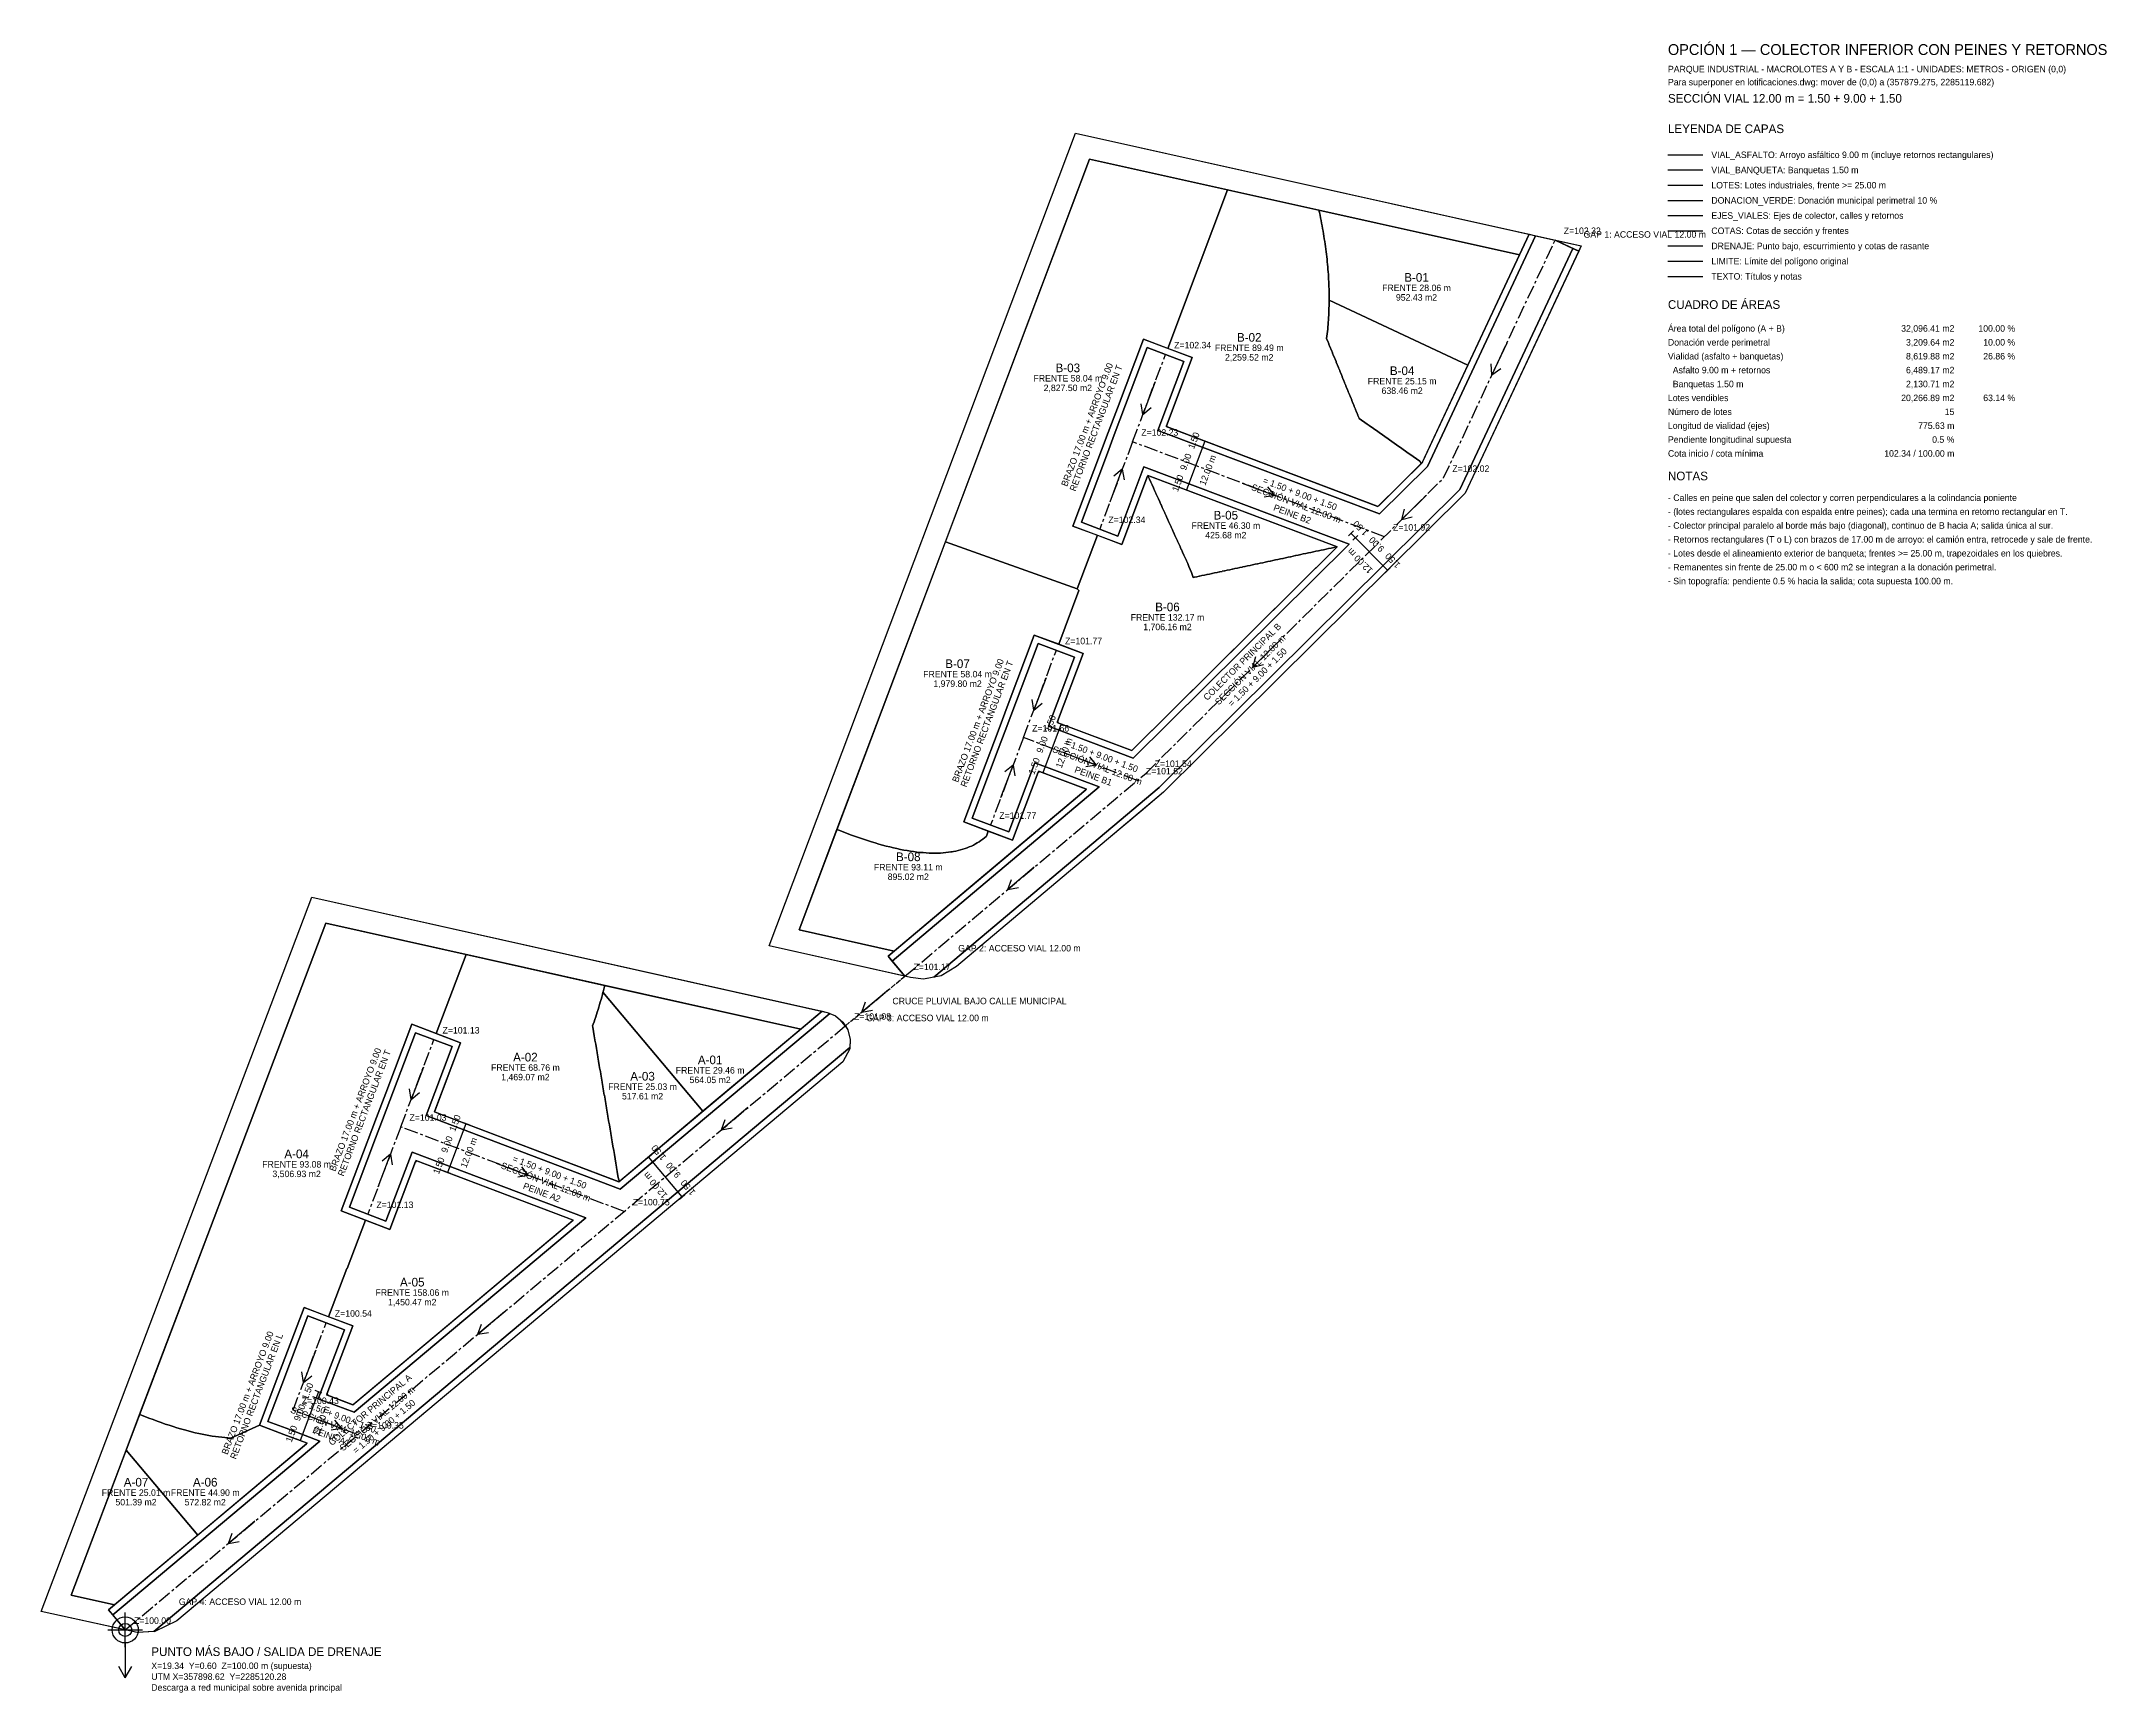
# Model space of a CAD drawing. Header units: metres. Extents: x 0 to 476, y -14 to 367.
import ezdxf
from ezdxf.enums import TextEntityAlignment as Align

# ---------------------------------------------------------------- set-up
doc = ezdxf.new("R2010")
doc.units = ezdxf.units.M
doc.linetypes.add('CENTER', pattern=[5.08, 3.175, -0.635, 0.635, -0.635])
doc.linetypes.add('DASHED', pattern=[1.524, 1.27, -0.254])
for name, color, linetype in [('COTAS', 6, 'Continuous'), ('DONACION_VERDE', 4, 'Continuous'), ('DRENAJE', 5, 'Continuous'), ('EJES_VIALES', 2, 'Continuous'), ('LIMITE', 8, 'Continuous'), ('LOTES', 7, 'Continuous'), ('TEXTO', 7, 'Continuous'), ('VIAL_ASFALTO', 1, 'Continuous'), ('VIAL_BANQUETA', 3, 'Continuous')]:
    doc.layers.add(name, color=color, linetype=linetype)

msp = doc.modelspace()

# ---------------------------------------------------------------- linework, layer by layer
at = {"layer": 'COTAS'}
for p, q in [((374.76, 322.96), (382.76, 322.96)), ((268.04, 274.49), (263.81, 263.26)), ((268.26, 272.8), (266.76, 273.37)), ((268.79, 274.21), (267.29, 274.77)), ((264.56, 262.98), (263.06, 263.54)), ((265.09, 264.38), (263.59, 264.95)), ((301.14, 252.7), (302.28, 253.83)), ((310.16, 244.75), (301.71, 253.27)), ((302.2, 251.64), (303.34, 252.77)), ((308.54, 245.25), (309.67, 246.37)), ((309.59, 244.18), (310.73, 245.31)), ((235.69, 209.05), (234.2, 209.61)), ((234.94, 209.33), (230.71, 198.1)), ((235.16, 207.65), (233.67, 208.21)), ((231.46, 197.82), (229.96, 198.38)), ((231.99, 199.22), (230.49, 199.79)), ((97.81, 117.24), (93.56, 106.02)), ((98.02, 115.56), (96.53, 116.12)), ((98.56, 116.96), (97.06, 117.53)), ((139.29, 109.07), (140.52, 110.1)), ((147.62, 100.4), (139.91, 109.59)), ((94.3, 105.74), (92.81, 106.31)), ((94.84, 107.14), (93.34, 107.71)), ((140.26, 107.92), (141.48, 108.95)), ((146.04, 101.03), (147.27, 102.06)), ((147.01, 99.88), (148.23, 100.91)), ((63.87, 55.46), (59.62, 44.24)), ((64.09, 53.77), (62.59, 54.34)), ((64.62, 55.17), (63.13, 55.74)), ((60.37, 43.95), (58.87, 44.52)), ((60.9, 45.35), (59.41, 45.92))]:
    msp.add_line(p, q, dxfattribs=at)
at = {"layer": 'DONACION_VERDE'}
msp.add_line((374.76, 329.96), (382.76, 329.96), dxfattribs=at)
for points in [[(196.51, 157), (195.08, 155.8), (198.95, 151.21), (167.72, 158.19), (238.3, 345.46), (342.76, 322.15), (340.54, 317.4), (241.52, 339.49), (174.59, 161.9)], [(348.77, 320.81), (348.77, 320.81), (354.76, 319.47), (354.2, 318.26)], [(174.96, 139), (65.56, 163.43), (6.88, 8.6), (16.9, 6.38), (15.49, 5.2), (19.34, 0.6), (0, 4.89), (62.35, 169.39), (179.89, 143.14)], [(184.12, 141.12), (184.12, 141.12), (184.65, 140.66), (185.23, 139.8), (185.23, 139.8)]]:
    msp.add_lwpolyline(points, close=True, dxfattribs=at)
at = {"layer": 'DRENAJE'}
for p, q in [((374.76, 319.46), (382.76, 319.46)), ((337.62, 297.03), (334.22, 289.78)), ((334.22, 289.78), (334.01, 292.27)), ((334.22, 289.78), (336.27, 291.21)), ((256.62, 288.14), (253.8, 280.66)), ((253.8, 280.66), (253.39, 283.12)), ((253.8, 280.66), (255.73, 282.24)), ((246.22, 260.54), (249.04, 268.02)), ((249.04, 268.02), (247.11, 266.44)), ((249.04, 268.02), (249.45, 265.56)), ((276.68, 264.82), (284.17, 262)), ((284.17, 262), (281.7, 261.59)), ((284.17, 262), (282.59, 263.93)), ((319.1, 262.06), (313.42, 256.42)), ((313.42, 256.42), (314.07, 258.83)), ((313.42, 256.42), (315.83, 257.06)), ((284.81, 228.07), (279.13, 222.43)), ((279.13, 222.43), (279.79, 224.85)), ((231.48, 219.99), (228.66, 212.5)), ((279.13, 222.43), (281.55, 223.07)), ((228.66, 212.5), (228.25, 214.97)), ((228.66, 212.5), (230.59, 214.09)), ((221.08, 192.38), (223.9, 199.87)), ((223.9, 199.87), (221.96, 198.28)), ((223.9, 199.87), (224.3, 197.4)), ((235.64, 202.66), (243.12, 199.84)), ((243.12, 199.84), (241.54, 201.77)), ((243.12, 199.84), (240.65, 199.43)), ((228.77, 176.34), (222.65, 171.18)), ((222.65, 171.18), (223.5, 173.53)), ((222.65, 171.18), (225.11, 171.62)), ((195.16, 148.06), (189.02, 142.94)), ((189.02, 142.94), (189.88, 145.29)), ((189.02, 142.94), (191.48, 143.36)), ((88.05, 130.3), (85.22, 122.82)), ((85.22, 122.82), (84.82, 125.29)), ((85.22, 122.82), (87.15, 124.4)), ((162.81, 120.97), (156.68, 115.83)), ((156.68, 115.83), (157.54, 118.18)), ((156.68, 115.83), (159.14, 116.26)), ((77.6, 102.71), (80.43, 110.19)), ((80.43, 110.19), (78.5, 108.61)), ((80.43, 110.19), (80.83, 107.73)), ((104.8, 108.18), (112.28, 105.34)), ((112.28, 105.34), (109.81, 104.94)), ((112.28, 105.34), (110.7, 107.28)), ((106.68, 73.87), (100.55, 68.73)), ((100.55, 68.73), (101.4, 71.08)), ((100.55, 68.73), (103.01, 69.17)), ((63.24, 65.06), (60.4, 57.58)), ((60.4, 57.58), (60, 60.04)), ((60.4, 57.58), (62.34, 59.16)), ((61.75, 49.85), (69.23, 47.01)), ((69.23, 47.01), (67.65, 48.95)), ((69.23, 47.01), (66.76, 46.61)), ((49.22, 25.67), (43.09, 20.53)), ((43.09, 20.53), (43.95, 22.87)), ((43.09, 20.53), (45.55, 20.96)), ((15.34, 0.6), (23.34, 0.6)), ((19.34, -3.4), (19.34, 4.6)), ((19.34, -2.4), (19.34, -10.4)), ((19.34, -10.4), (17.84, -7.8)), ((19.34, -10.4), (20.84, -7.8))]:
    msp.add_line(p, q, dxfattribs=at)
for radius in [3, 1.5]:
    msp.add_circle((19.34, 0.6), radius, dxfattribs=at)
at = {"layer": 'EJES_VIALES'}
msp.add_line((374.76, 326.46), (382.76, 326.46), dxfattribs=at)
at = {"layer": 'EJES_VIALES', "linetype": 'CENTER'}
for p, q in [((251.42, 274.34), (259, 294.46)), ((251.42, 274.34), (243.84, 254.22)), ((226.28, 206.19), (233.86, 226.3)), ((226.28, 206.19), (218.7, 186.07)), ((82.82, 116.51), (90.44, 136.61)), ((82.82, 116.51), (75.21, 96.4)), ((58.01, 51.26), (65.63, 71.37))]:
    msp.add_line(p, q, dxfattribs=at)
for points in [[(198.95, 151.21), (254.51, 198.02), (323.08, 266), (348.76, 320.81)], [(309.44, 252.48), (251.42, 274.34)], [(252.48, 196.31), (226.28, 206.19)], [(19.34, 0.6), (185.24, 139.79)], [(134.25, 97.01), (82.82, 116.51)], [(72.97, 45.59), (58.01, 51.26)]]:
    msp.add_lwpolyline(points, dxfattribs=at)
at = {"layer": 'EJES_VIALES', "linetype": 'DASHED'}
msp.add_lwpolyline([(185.24, 139.79), (198.95, 151.21)], dxfattribs=at)
at = {"layer": 'LIMITE'}
msp.add_line((374.76, 315.96), (382.76, 315.96), dxfattribs=at)
for points in [[(167.72, 158.19), (238.3, 345.46), (354.76, 319.47), (328.06, 262.49), (258.56, 193.59), (210.88, 153.42), (207.3, 151.27), (203.25, 150.56), (200.27, 150.91)], [(0, 4.89), (62.35, 169.39), (181.03, 142.88), (182.98, 142.09), (184.65, 140.66), (185.84, 138.87), (186.37, 136.61), (186.24, 134.46), (184.67, 131.48), (31.23, 2.74), (26.19, 0.24), (22.05, 0)]]:
    msp.add_lwpolyline(points, close=True, dxfattribs=at)
at = {"layer": 'LOTES'}
msp.add_line((374.76, 333.46), (382.76, 333.46), dxfattribs=at)
for points in [[(253.92, 297.98), (247.92, 282.07), (245.8, 276.46), (237.69, 254.93), (243.31, 252.82), (238.65, 240.44), (208.28, 251.3), (241.52, 339.49), (273.3, 332.4), (259.53, 295.86)], [(296.13, 298.15), (296.35, 297.61), (296.39, 297.5), (296.62, 296.93), (296.67, 296.81), (296.9, 296.24), (296.95, 296.13), (297.18, 295.55), (297.23, 295.45), (297.46, 294.87), (297.5, 294.76), (297.74, 294.18), (297.78, 294.08), (298.02, 293.5), (298.06, 293.4), (298.3, 292.81), (298.34, 292.71), (298.58, 292.13), (298.62, 292.03), (298.85, 291.44), (298.89, 291.35), (299.13, 290.76), (299.17, 290.66), (299.41, 290.07), (299.45, 289.98), (299.69, 289.39), (299.73, 289.3), (299.97, 288.7), (300, 288.61), (300.25, 288.01), (300.28, 287.93), (300.53, 287.33), (300.56, 287.25), (300.8, 286.64), (300.84, 286.56), (301.08, 285.96), (301.11, 285.88), (301.36, 285.27), (301.39, 285.2), (301.64, 284.59), (301.67, 284.52), (301.92, 283.9), (301.95, 283.83), (302.2, 283.22), (302.23, 283.15), (302.48, 282.53), (302.5, 282.47), (302.75, 281.85), (302.78, 281.78), (303.03, 281.16), (303.06, 281.1), (303.31, 280.47), (303.34, 280.42), (303.59, 279.79), (303.61, 279.73), (303.62, 279.72), (305.48, 278.4), (305.92, 278.1), (307.9, 276.69), (308.26, 276.45), (310.32, 274.99), (310.6, 274.8), (312.74, 273.28), (312.95, 273.15), (315.17, 271.57), (315.29, 271.49), (317.57, 269.87), (317.92, 269.34), (308.12, 259.62), (307.95, 259.45), (307.73, 259.53), (284.58, 268.26), (259.36, 277.76), (259.15, 277.84), (259.41, 277.96), (259.23, 278.05), (265.14, 293.75), (259.53, 295.86), (273.3, 332.4), (294.35, 327.71), (294.47, 327.16), (294.6, 326.54), (294.72, 325.93), (294.85, 325.32), (294.96, 324.71), (295.08, 324.1), (295.19, 323.5), (295.3, 322.9), (295.4, 322.29), (295.5, 321.69), (295.59, 321.1), (295.69, 320.5), (295.77, 319.91), (295.86, 319.32), (295.94, 318.72), (296.01, 318.14), (296.08, 317.55), (296.15, 316.97), (296.22, 316.38), (296.28, 315.8), (296.33, 315.22), (296.38, 314.64), (296.43, 314.07), (296.48, 313.49), (296.52, 312.92), (296.55, 312.35), (296.59, 311.78), (296.61, 311.22), (296.64, 310.65), (296.66, 310.09), (296.68, 309.53), (296.69, 308.97), (296.7, 308.41), (296.71, 307.86), (296.71, 307.3), (296.7, 306.75), (296.7, 306.2), (296.69, 305.65), (296.67, 305.11), (296.65, 304.56), (296.63, 304.02), (296.61, 303.48), (296.58, 302.94), (296.54, 302.4), (296.51, 301.87), (296.46, 301.33), (296.42, 300.8), (296.37, 300.27), (296.32, 299.74), (296.26, 299.22), (296.2, 298.69), (296.13, 298.17)], [(296.71, 307.3), (296.71, 307.86), (296.7, 308.41), (296.69, 308.97), (296.68, 309.53), (296.66, 310.09), (296.64, 310.65), (296.61, 311.22), (296.59, 311.78), (296.55, 312.35), (296.52, 312.92), (296.48, 313.49), (296.43, 314.07), (296.38, 314.64), (296.33, 315.22), (296.28, 315.8), (296.22, 316.38), (296.15, 316.97), (296.08, 317.55), (296.01, 318.14), (295.94, 318.72), (295.86, 319.32), (295.77, 319.91), (295.69, 320.5), (295.59, 321.1), (295.5, 321.69), (295.4, 322.29), (295.3, 322.9), (295.19, 323.5), (295.08, 324.1), (294.96, 324.71), (294.85, 325.32), (294.72, 325.93), (294.6, 326.54), (294.47, 327.16), (294.35, 327.71), (340.54, 317.4), (328.65, 292.03), (296.71, 307)], [(318.1, 269.51), (317.92, 269.34), (317.57, 269.87), (315.29, 271.49), (315.17, 271.57), (312.95, 273.15), (312.74, 273.28), (310.6, 274.8), (310.32, 274.99), (308.26, 276.45), (307.9, 276.69), (305.92, 278.1), (305.48, 278.4), (303.62, 279.72), (303.61, 279.73), (303.59, 279.79), (303.34, 280.42), (303.31, 280.47), (303.06, 281.1), (303.03, 281.16), (302.78, 281.78), (302.75, 281.85), (302.5, 282.47), (302.48, 282.53), (302.23, 283.15), (302.2, 283.22), (301.95, 283.83), (301.92, 283.9), (301.67, 284.52), (301.64, 284.59), (301.39, 285.2), (301.36, 285.27), (301.11, 285.88), (301.08, 285.96), (300.84, 286.56), (300.8, 286.64), (300.56, 287.25), (300.53, 287.33), (300.28, 287.93), (300.25, 288.01), (300, 288.61), (299.97, 288.7), (299.73, 289.3), (299.69, 289.39), (299.45, 289.98), (299.41, 290.07), (299.17, 290.66), (299.13, 290.76), (298.89, 291.35), (298.85, 291.44), (298.62, 292.03), (298.58, 292.13), (298.34, 292.71), (298.3, 292.81), (298.06, 293.4), (298.02, 293.5), (297.78, 294.08), (297.74, 294.18), (297.5, 294.76), (297.46, 294.87), (297.23, 295.45), (297.18, 295.55), (296.95, 296.13), (296.9, 296.24), (296.67, 296.81), (296.62, 296.93), (296.39, 297.5), (296.35, 297.61), (296.13, 298.15), (296.13, 298.17), (296.2, 298.69), (296.26, 299.22), (296.32, 299.74), (296.37, 300.27), (296.42, 300.8), (296.46, 301.33), (296.51, 301.87), (296.54, 302.4), (296.58, 302.94), (296.61, 303.48), (296.63, 304.02), (296.65, 304.56), (296.67, 305.11), (296.69, 305.65), (296.7, 306.2), (296.7, 306.75), (296.71, 307), (328.65, 292.03), (318.2, 269.73)], [(239.05, 240.08), (238.65, 240.44), (243.31, 252.82), (248.92, 250.7), (254.84, 266.4), (255.04, 266.35), (254.92, 266.61), (255.13, 266.53), (255.04, 266.35), (255.33, 265.7), (255.33, 265.7), (255.62, 265.06), (255.62, 265.06), (255.91, 264.41), (255.92, 264.41), (256.2, 263.77), (256.21, 263.76), (256.5, 263.12), (256.5, 263.11), (256.79, 262.47), (256.79, 262.46), (257.08, 261.83), (257.09, 261.82), (257.37, 261.18), (257.38, 261.17), (257.67, 260.53), (257.67, 260.52), (257.96, 259.89), (257.97, 259.87), (258.25, 259.24), (258.26, 259.23), (258.54, 258.6), (258.55, 258.58), (258.84, 257.95), (258.85, 257.93), (259.13, 257.3), (259.14, 257.28), (259.42, 256.66), (259.43, 256.63), (259.71, 256.01), (259.73, 255.99), (260.01, 255.36), (260.02, 255.34), (260.3, 254.72), (260.31, 254.69), (260.59, 254.07), (260.61, 254.04), (260.88, 253.43), (260.9, 253.4), (261.18, 252.78), (261.19, 252.75), (261.47, 252.13), (261.49, 252.1), (261.76, 251.49), (261.78, 251.45), (262.05, 250.84), (262.07, 250.81), (262.35, 250.19), (262.36, 250.16), (262.64, 249.55), (262.66, 249.51), (262.93, 248.9), (262.95, 248.86), (263.22, 248.26), (263.24, 248.21), (263.52, 247.61), (263.54, 247.57), (263.81, 246.96), (263.83, 246.92), (264.12, 246.27), (264.41, 245.61), (264.69, 244.93), (264.97, 244.23), (265.24, 243.52), (265.4, 243.07), (265.62, 243.12), (265.65, 243.13), (266.21, 243.25), (266.24, 243.25), (266.79, 243.37), (266.82, 243.38), (267.38, 243.5), (267.41, 243.5), (267.96, 243.62), (267.99, 243.63), (268.54, 243.75), (268.57, 243.75), (269.13, 243.87), (269.16, 243.88), (269.71, 244), (269.74, 244), (270.3, 244.12), (270.32, 244.13), (270.88, 244.25), (270.91, 244.25), (271.47, 244.37), (271.49, 244.37), (272.05, 244.49), (272.08, 244.5), (272.63, 244.62), (272.66, 244.62), (273.22, 244.74), (273.24, 244.75), (273.8, 244.87), (273.83, 244.87), (274.39, 244.99), (274.41, 245), (274.97, 245.12), (274.99, 245.12), (275.56, 245.24), (275.58, 245.25), (276.14, 245.37), (276.16, 245.37), (276.72, 245.49), (276.74, 245.5), (277.31, 245.62), (277.33, 245.62), (277.89, 245.74), (277.91, 245.75), (278.48, 245.87), (278.5, 245.87), (279.06, 245.99), (279.08, 246), (279.65, 246.12), (279.66, 246.12), (280.23, 246.24), (280.25, 246.24), (280.81, 246.37), (280.83, 246.37), (281.4, 246.49), (281.41, 246.49), (281.98, 246.62), (282, 246.62), (282.57, 246.74), (282.58, 246.74), (283.15, 246.86), (283.17, 246.87), (283.73, 246.99), (283.75, 246.99), (284.32, 247.11), (284.33, 247.12), (284.9, 247.24), (284.92, 247.24), (285.49, 247.36), (285.5, 247.37), (286.07, 247.49), (286.08, 247.49), (286.66, 247.61), (286.67, 247.62), (287.24, 247.74), (287.25, 247.74), (287.82, 247.86), (287.84, 247.86), (288.41, 247.99), (288.42, 247.99), (288.99, 248.11), (289, 248.11), (289.58, 248.24), (289.59, 248.24), (290.16, 248.36), (290.17, 248.36), (290.75, 248.49), (290.75, 248.49), (291.33, 248.61), (291.34, 248.61), (291.91, 248.74), (291.92, 248.74), (292.5, 248.86), (292.5, 248.86), (293.08, 248.99), (293.09, 248.99), (293.67, 249.11), (293.67, 249.11), (294.25, 249.23), (294.26, 249.24), (294.84, 249.36), (294.84, 249.36), (295.42, 249.48), (295.42, 249.48), (296, 249.61), (296.01, 249.61), (296.59, 249.73), (296.59, 249.73), (297.17, 249.86), (297.17, 249.86), (297.76, 249.98), (297.76, 249.98), (298.34, 250.11), (298.38, 250.23), (298.58, 250.16), (298.42, 250.01), (268.95, 220.79), (251.38, 203.37), (251.21, 203.2), (250.99, 203.28), (234.22, 209.6), (234.01, 209.68), (234.27, 209.8), (234.09, 209.89), (240, 225.59), (234.39, 227.71)], [(255.13, 266.53), (298.38, 250.23), (298.34, 250.11), (297.76, 249.98), (297.76, 249.98), (297.17, 249.86), (297.17, 249.86), (296.59, 249.73), (296.59, 249.73), (296.01, 249.61), (296, 249.61), (295.42, 249.48), (295.42, 249.48), (294.84, 249.36), (294.84, 249.36), (294.26, 249.24), (294.25, 249.23), (293.67, 249.11), (293.67, 249.11), (293.09, 248.99), (293.08, 248.99), (292.5, 248.86), (292.5, 248.86), (291.92, 248.74), (291.91, 248.74), (291.34, 248.61), (291.33, 248.61), (290.75, 248.49), (290.75, 248.49), (290.17, 248.36), (290.16, 248.36), (289.59, 248.24), (289.58, 248.24), (289, 248.11), (288.99, 248.11), (288.42, 247.99), (288.41, 247.99), (287.84, 247.86), (287.82, 247.86), (287.25, 247.74), (287.24, 247.74), (286.67, 247.62), (286.66, 247.61), (286.08, 247.49), (286.07, 247.49), (285.5, 247.37), (285.49, 247.36), (284.92, 247.24), (284.9, 247.24), (284.33, 247.12), (284.32, 247.11), (283.75, 246.99), (283.73, 246.99), (283.17, 246.87), (283.15, 246.86), (282.58, 246.74), (282.57, 246.74), (282, 246.62), (281.98, 246.62), (281.41, 246.49), (281.4, 246.49), (280.83, 246.37), (280.81, 246.37), (280.25, 246.24), (280.23, 246.24), (279.66, 246.12), (279.65, 246.12), (279.08, 246), (279.06, 245.99), (278.5, 245.87), (278.48, 245.87), (277.91, 245.75), (277.89, 245.74), (277.33, 245.62), (277.31, 245.62), (276.74, 245.5), (276.72, 245.49), (276.16, 245.37), (276.14, 245.37), (275.58, 245.25), (275.56, 245.24), (274.99, 245.12), (274.97, 245.12), (274.41, 245), (274.39, 244.99), (273.83, 244.87), (273.8, 244.87), (273.24, 244.75), (273.22, 244.74), (272.66, 244.62), (272.63, 244.62), (272.08, 244.5), (272.05, 244.49), (271.49, 244.37), (271.47, 244.37), (270.91, 244.25), (270.88, 244.25), (270.32, 244.13), (270.3, 244.12), (269.74, 244), (269.71, 244), (269.16, 243.88), (269.13, 243.87), (268.57, 243.75), (268.54, 243.75), (267.99, 243.63), (267.96, 243.62), (267.41, 243.5), (267.38, 243.5), (266.82, 243.38), (266.79, 243.37), (266.24, 243.25), (266.21, 243.25), (265.65, 243.13), (265.62, 243.12), (265.4, 243.07), (265.24, 243.52), (264.97, 244.23), (264.69, 244.93), (264.41, 245.61), (264.12, 246.27), (263.83, 246.92), (263.81, 246.96), (263.54, 247.57), (263.52, 247.61), (263.24, 248.21), (263.22, 248.26), (262.95, 248.86), (262.93, 248.9), (262.66, 249.51), (262.64, 249.55), (262.36, 250.16), (262.35, 250.19), (262.07, 250.81), (262.05, 250.84), (261.78, 251.45), (261.76, 251.49), (261.49, 252.1), (261.47, 252.13), (261.19, 252.75), (261.18, 252.78), (260.9, 253.4), (260.88, 253.43), (260.61, 254.04), (260.59, 254.07), (260.31, 254.69), (260.3, 254.72), (260.02, 255.34), (260.01, 255.36), (259.73, 255.99), (259.71, 256.01), (259.43, 256.63), (259.42, 256.66), (259.14, 257.28), (259.13, 257.3), (258.85, 257.93), (258.84, 257.95), (258.55, 258.58), (258.54, 258.6), (258.26, 259.23), (258.25, 259.24), (257.97, 259.87), (257.96, 259.89), (257.67, 260.52), (257.67, 260.53), (257.38, 261.17), (257.37, 261.18), (257.09, 261.82), (257.08, 261.83), (256.79, 262.46), (256.79, 262.47), (256.5, 263.11), (256.5, 263.12), (256.21, 263.76), (256.2, 263.77), (255.92, 264.41), (255.91, 264.41), (255.62, 265.06), (255.62, 265.06), (255.33, 265.7), (255.33, 265.7), (255.04, 266.35)], [(239.05, 240.08), (234.39, 227.71), (228.77, 229.82), (222.78, 213.92), (220.66, 208.3), (212.55, 186.78), (218.17, 184.66), (217.73, 183.5), (217.65, 183.43), (217.27, 183.1), (216.88, 182.79), (216.48, 182.49), (216.06, 182.2), (215.63, 181.93), (215.19, 181.68), (214.74, 181.44), (214.28, 181.21), (213.8, 181), (213.32, 180.81), (212.81, 180.62), (212.3, 180.46), (211.78, 180.3), (211.24, 180.16), (210.69, 180.04), (210.13, 179.93), (209.55, 179.84), (208.97, 179.76), (208.37, 179.69), (207.76, 179.64), (207.14, 179.6), (206.5, 179.58), (205.85, 179.57), (205.19, 179.58), (204.52, 179.6), (203.84, 179.64), (203.14, 179.69), (202.43, 179.75), (201.71, 179.83), (200.98, 179.92), (200.23, 180.03), (199.48, 180.16), (198.71, 180.29), (197.92, 180.44), (197.13, 180.61), (196.32, 180.79), (195.5, 180.99), (194.67, 181.2), (193.83, 181.42), (192.97, 181.66), (192.11, 181.92), (191.23, 182.18), (190.34, 182.47), (189.43, 182.76), (188.51, 183.08), (187.59, 183.4), (186.64, 183.74), (185.69, 184.1), (184.72, 184.47), (183.75, 184.85), (183.31, 185.03), (208.28, 251.3), (238.65, 240.44)], [(187.59, 183.4), (188.51, 183.08), (189.43, 182.76), (190.34, 182.47), (191.23, 182.18), (192.11, 181.92), (192.97, 181.66), (193.83, 181.42), (194.67, 181.2), (195.5, 180.99), (196.32, 180.79), (197.13, 180.61), (197.92, 180.44), (198.71, 180.29), (199.48, 180.16), (200.23, 180.03), (200.98, 179.92), (201.71, 179.83), (202.43, 179.75), (203.14, 179.69), (203.84, 179.64), (204.52, 179.6), (205.19, 179.58), (205.85, 179.57), (206.5, 179.58), (207.14, 179.6), (207.76, 179.64), (208.37, 179.69), (208.97, 179.76), (209.55, 179.84), (209.86, 179.89), (210.13, 179.93), (210.69, 180.04), (211.24, 180.16), (211.78, 180.3), (212.3, 180.46), (212.81, 180.62), (213.32, 180.81), (213.8, 181), (214.28, 181.21), (214.74, 181.44), (215.19, 181.68), (215.63, 181.93), (216.06, 182.2), (216.48, 182.49), (216.88, 182.79), (217.27, 183.1), (217.65, 183.43), (217.73, 183.5), (218.17, 184.66), (223.78, 182.55), (229.7, 198.25), (229.89, 198.2), (229.78, 198.45), (229.99, 198.37), (240.58, 194.38), (240.79, 194.31), (240.56, 194.27), (240.63, 194.17), (215.6, 173.08), (196.51, 157), (174.59, 161.9), (183.31, 185.03), (183.75, 184.85), (184.72, 184.47), (185.69, 184.1), (186.64, 183.74)], [(39.84, 95.56), (65.56, 163.43), (97.87, 156.21), (90.98, 138.01), (85.37, 140.14), (79.34, 124.24), (77.21, 118.63), (69.06, 97.13), (74.67, 95), (70.46, 83.89), (70.37, 83.88), (66.16, 72.77), (60.55, 74.9), (54.52, 59), (50.27, 47.78), (43.68, 44.81), (43.68, 44.81), (42.99, 44.85), (42.29, 44.91), (41.58, 44.98), (40.86, 45.06), (40.12, 45.16), (39.37, 45.27), (38.61, 45.4), (37.84, 45.54), (37.06, 45.69), (36.26, 45.86), (35.45, 46.05), (34.63, 46.25), (33.8, 46.46), (32.96, 46.69), (32.1, 46.94), (31.23, 47.19), (30.35, 47.47), (29.45, 47.75), (28.55, 48.05), (27.63, 48.37), (26.7, 48.7), (25.76, 49.05), (24.8, 49.41), (23.84, 49.78), (22.86, 50.17), (22.66, 50.25), (39.84, 95.56)], [(90.64, 120.2), (96.59, 135.89), (90.98, 138.01), (97.87, 156.21), (129.79, 149.08), (129.73, 148.82), (129.58, 148.22), (129.43, 147.61), (129.28, 147.02), (129.12, 146.42), (128.96, 145.83), (128.79, 145.25), (128.62, 144.67), (128.45, 144.09), (128.28, 143.52), (128.1, 142.95), (127.92, 142.38), (127.73, 141.82), (127.55, 141.26), (127.35, 140.71), (127.16, 140.16), (127.01, 139.76), (127.05, 139.51), (127.07, 139.41), (127.22, 138.53), (127.23, 138.43), (127.38, 137.55), (127.4, 137.46), (127.55, 136.57), (127.56, 136.48), (127.72, 135.59), (127.73, 135.5), (127.88, 134.61), (127.9, 134.53), (128.05, 133.63), (128.06, 133.55), (128.21, 132.65), (128.23, 132.57), (128.38, 131.67), (128.39, 131.6), (128.55, 130.69), (128.56, 130.62), (128.71, 129.71), (128.72, 129.64), (128.88, 128.73), (128.89, 128.67), (129.04, 127.75), (129.05, 127.69), (129.21, 126.77), (129.22, 126.71), (129.38, 125.8), (129.39, 125.74), (129.54, 124.82), (129.55, 124.76), (129.71, 123.84), (129.72, 123.78), (129.87, 122.86), (129.88, 122.81), (130.04, 121.88), (130.05, 121.83), (130.21, 120.9), (130.21, 120.85), (130.37, 119.92), (130.38, 119.88), (130.54, 118.94), (130.54, 118.9), (130.7, 117.96), (130.71, 117.92), (130.87, 116.98), (130.88, 116.95), (131.04, 116), (131.04, 115.97), (131.2, 115.02), (131.21, 114.99), (131.37, 114.04), (131.37, 114.01), (131.53, 113.06), (131.54, 113.04), (131.7, 112.08), (131.7, 112.06), (131.87, 111.1), (131.87, 111.08), (132.03, 110.12), (132.03, 110.11), (132.2, 109.15), (132.2, 109.13), (132.36, 108.17), (132.37, 108.15), (132.53, 107.19), (132.53, 107.18), (132.7, 106.21), (132.7, 106.2), (132.86, 105.23), (132.86, 105.22), (133.03, 104.25), (133.27, 104.02), (133.09, 103.87), (132.87, 103.95), (90.77, 119.91), (90.56, 119.99), (90.64, 120.2)], [(132.86, 105.22), (132.86, 105.23), (132.7, 106.2), (132.7, 106.21), (132.53, 107.18), (132.53, 107.19), (132.37, 108.15), (132.36, 108.17), (132.2, 109.13), (132.2, 109.15), (132.03, 110.11), (132.03, 110.12), (131.87, 111.08), (131.87, 111.1), (131.7, 112.06), (131.7, 112.08), (131.54, 113.04), (131.53, 113.06), (131.37, 114.01), (131.37, 114.04), (131.21, 114.99), (131.2, 115.02), (131.04, 115.97), (131.04, 116), (130.88, 116.95), (130.87, 116.98), (130.71, 117.92), (130.7, 117.96), (130.54, 118.9), (130.54, 118.94), (130.38, 119.88), (130.37, 119.92), (130.21, 120.85), (130.21, 120.9), (130.05, 121.83), (130.04, 121.88), (129.88, 122.81), (129.87, 122.86), (129.72, 123.78), (129.71, 123.84), (129.55, 124.76), (129.54, 124.82), (129.39, 125.74), (129.38, 125.8), (129.22, 126.71), (129.21, 126.77), (129.05, 127.69), (129.04, 127.75), (128.89, 128.67), (128.88, 128.73), (128.72, 129.64), (128.71, 129.71), (128.56, 130.62), (128.55, 130.69), (128.39, 131.6), (128.38, 131.67), (128.23, 132.57), (128.21, 132.65), (128.06, 133.55), (128.05, 133.63), (127.9, 134.53), (127.88, 134.61), (127.73, 135.5), (127.72, 135.59), (127.56, 136.48), (127.55, 136.57), (127.4, 137.46), (127.38, 137.55), (127.23, 138.43), (127.22, 138.53), (127.07, 139.41), (127.05, 139.51), (127.01, 139.76), (127.16, 140.16), (127.35, 140.71), (127.55, 141.26), (127.73, 141.82), (127.92, 142.38), (128.1, 142.95), (128.28, 143.52), (128.45, 144.09), (128.62, 144.67), (128.79, 145.25), (128.96, 145.83), (129.12, 146.42), (129.28, 147.02), (129.4, 147.52), (152.42, 120.09), (133.27, 104.02), (133.03, 104.25)], [(129.43, 147.61), (129.58, 148.22), (129.73, 148.82), (129.79, 149.08), (174.96, 139), (152.42, 120.09), (129.4, 147.52)], [(122.36, 95.11), (122.56, 95.03), (122.39, 94.89), (90.94, 68.5), (71.99, 52.6), (71.81, 52.45), (71.59, 52.53), (65.96, 54.67), (65.74, 54.75), (66, 54.86), (65.82, 54.96), (71.77, 70.64), (66.16, 72.77), (70.37, 83.88), (70.46, 83.89), (74.67, 95), (80.28, 92.87), (86.23, 108.56), (86.43, 108.51), (86.31, 108.77), (86.52, 108.69)], [(24.8, 49.41), (25.76, 49.05), (26.7, 48.7), (27.63, 48.37), (28.55, 48.05), (29.45, 47.75), (30.35, 47.47), (31.23, 47.19), (32.1, 46.94), (32.96, 46.69), (33.8, 46.46), (34.63, 46.25), (35.45, 46.05), (36.26, 45.86), (37.06, 45.69), (37.84, 45.54), (38.61, 45.4), (39.37, 45.27), (40.12, 45.16), (40.86, 45.06), (41.58, 44.98), (42.29, 44.91), (42.99, 44.85), (43.68, 44.81), (43.68, 44.81), (50.27, 47.78), (55.88, 45.65), (61.06, 43.69), (61.27, 43.61), (61.04, 43.57), (61.11, 43.47), (36.03, 22.43), (19.56, 42.05), (22.66, 50.25), (22.86, 50.17), (23.84, 49.78)], [(16.9, 6.38), (6.88, 8.6), (19.56, 42.05), (36.03, 22.43)]]:
    msp.add_lwpolyline(points, close=True, dxfattribs=at)
at = {"layer": 'TEXTO'}
msp.add_line((374.76, 312.46), (382.76, 312.46), dxfattribs=at)
at = {"layer": 'VIAL_ASFALTO'}
msp.add_line((374.76, 340.46), (382.76, 340.46), dxfattribs=at)
for points in [[(214.49, 187.65), (220.48, 203.56), (222.07, 207.77), (229.65, 227.89), (238.07, 224.72), (232.08, 208.81), (251.58, 201.46), (301.29, 250.74), (254.04, 268.54), (248.05, 252.63), (239.63, 255.81), (245.62, 271.72), (247.21, 275.93), (254.79, 296.05), (263.21, 292.87), (257.22, 276.96), (308.32, 257.71), (319.34, 268.63), (344.26, 321.81), (348.76, 320.81), (352.84, 318.9), (326.81, 263.37), (257.55, 194.7), (205.66, 150.98), (203.25, 150.56), (200.27, 150.91), (198.95, 151.21), (196.05, 154.65), (243.71, 194.81), (228.9, 200.39), (222.91, 184.48)], [(55.39, 57.07), (61.42, 72.96), (69.84, 69.77), (63.81, 53.88), (72.1, 50.74), (125.48, 95.53), (85.44, 110.7), (79.41, 94.81), (71, 98), (77.02, 113.89), (78.62, 118.1), (86.24, 138.21), (94.65, 135.02), (88.63, 119.12), (133.38, 102.16), (181.63, 142.64), (182.98, 142.09), (184.12, 141.12), (185.24, 139.79), (185.84, 138.87), (186.37, 136.61), (186.26, 134.77), (25.89, 0.22), (22.05, 0), (19.34, 0.6), (16.45, 4.05), (64.2, 44.11), (56.41, 47.06), (52.21, 48.65)]]:
    msp.add_lwpolyline(points, close=True, dxfattribs=at)
at = {"layer": 'VIAL_BANQUETA'}
msp.add_line((374.76, 336.96), (382.76, 336.96), dxfattribs=at)
for points in [[(196.05, 154.65), (195.08, 155.8), (240.63, 194.17), (240.56, 194.27), (240.79, 194.31), (229.78, 198.45), (229.89, 198.2), (229.7, 198.25), (223.78, 182.55), (212.55, 186.78), (220.66, 208.3), (222.78, 213.92), (228.77, 229.82), (240, 225.59), (234.09, 209.89), (234.27, 209.8), (234.01, 209.68), (251.21, 203.2), (298.58, 250.16), (254.92, 266.61), (255.04, 266.35), (254.84, 266.4), (248.92, 250.7), (237.69, 254.93), (245.8, 276.46), (247.92, 282.07), (253.92, 297.98), (265.14, 293.75), (259.23, 278.05), (259.41, 277.96), (259.15, 277.84), (307.95, 259.45), (318.1, 269.51), (342.76, 322.15), (344.26, 321.81), (319.34, 268.63), (308.32, 257.71), (257.22, 276.96), (263.21, 292.87), (254.79, 296.05), (247.21, 275.93), (245.62, 271.72), (239.63, 255.81), (248.05, 252.63), (254.04, 268.54), (301.29, 250.74), (251.58, 201.46), (232.08, 208.81), (238.07, 224.72), (229.65, 227.89), (222.07, 207.77), (220.48, 203.56), (214.49, 187.65), (222.91, 184.48), (228.9, 200.39), (243.71, 194.81)], [(352.84, 318.9), (354.2, 318.26), (328.06, 262.49), (258.56, 193.59), (253.36, 189.21), (245.9, 182.92), (210.88, 153.42), (207.3, 151.27), (205.66, 150.98), (257.55, 194.7), (326.81, 263.37)], [(181.63, 142.64), (133.38, 102.16), (88.63, 119.12), (94.65, 135.02), (86.24, 138.21), (78.62, 118.1), (77.02, 113.89), (71, 98), (79.41, 94.81), (85.44, 110.7), (125.48, 95.53), (72.1, 50.74), (63.81, 53.88), (69.84, 69.77), (61.42, 72.96), (55.39, 57.07), (52.21, 48.65), (56.41, 47.06), (64.2, 44.11), (16.45, 4.05), (15.49, 5.2), (61.11, 43.47), (61.04, 43.57), (61.27, 43.61), (55.88, 45.65), (50.27, 47.78), (54.52, 59), (60.55, 74.9), (71.77, 70.64), (65.82, 54.96), (66, 54.86), (65.74, 54.75), (71.81, 52.45), (122.56, 95.03), (86.31, 108.77), (86.43, 108.51), (86.23, 108.56), (80.28, 92.87), (69.06, 97.13), (77.21, 118.63), (79.34, 124.24), (85.37, 140.14), (96.59, 135.89), (90.56, 119.99), (133.09, 103.87), (179.89, 143.14), (181.03, 142.88)], [(25.89, 0.22), (186.26, 134.77), (186.24, 134.46), (184.67, 131.48), (116.76, 74.5), (31.23, 2.74), (26.19, 0.24)]]:
    msp.add_lwpolyline(points, close=True, dxfattribs=at)

# ---------------------------------------------------------------- texts
at = {"layer": 'COTAS'}
msp.add_text('SECCIÓN VIAL 12.00 m = 1.50 + 9.00 + 1.50', height=2, dxfattribs=at).set_placement((374.76, 352.46))
for s, p in [('FRENTE 28.06 m', (316.83, 309.81)), ('FRENTE 89.49 m', (278.29, 296)), ('FRENTE 58.04 m', (236.5, 288.97)), ('FRENTE 25.15 m', (313.52, 288.31)), ('FRENTE 46.30 m', (272.9, 255.03)), ('FRENTE 132.17 m', (259.45, 233.89)), ('FRENTE 58.04 m', (211.09, 220.81)), ('FRENTE 93.11 m', (199.74, 176.33)), ('FRENTE 68.76 m', (111.53, 130.17)), ('FRENTE 29.46 m', (154.09, 129.54)), ('FRENTE 25.03 m', (138.52, 125.77)), ('FRENTE 93.08 m', (58.82, 107.88)), ('FRENTE 158.06 m', (85.46, 78.33)), ('FRENTE 25.01 m', (21.82, 32.24)), ('FRENTE 44.90 m', (37.76, 32.24))]:
    msp.add_text(s, height=1.5, dxfattribs=at).set_placement(p, align=Align.MIDDLE_CENTER)
for s, rotation, p in [('BRAZO 17.00 m + ARROYO 9.00', 69.3516, (240.94, 278.29)), ('RETORNO RECTANGULAR EN T', 69.3516, (243, 277.51)), ('1.50', 69.3516, (265.53, 274.63)), ('9.00', 69.3516, (263.68, 269.72)), ('1.50', 69.3516, (261.83, 264.81)), ('12.00 m', 69.3516, (268.73, 267.82)), ('SECCIÓN VIAL 12.00 m', -20.6484, (289.13, 260.13)), ('= 1.50 + 9.00 + 1.50', -20.6484, (289.98, 262.37)), ('PEINE B2', -20.6484, (288.21, 257.7)), ('1.50', 134.7524, (303.94, 254.42)), ('9.00', 134.7524, (307.64, 250.7)), ('12.00 m', 134.7524, (303.81, 246.89)), ('1.50', 134.7524, (311.34, 246.97)), ('COLECTOR PRINCIPAL B', 44.7524, (276.68, 223.66)), ('SECCIÓN VIAL 12.00 m', 44.7524, (278.51, 221.81)), ('BRAZO 17.00 m + ARROYO 9.00', 69.3516, (215.8, 210.13)), ('RETORNO RECTANGULAR EN T', 69.3516, (217.86, 209.36)), ('= 1.50 + 9.00 + 1.50', 44.7524, (280.2, 220.11)), ('1.50', 69.3516, (232.43, 209.48)), ('9.00', 69.3516, (230.58, 204.56)), ('12.00 m', 69.3516, (235.64, 202.66)), ('= 1.50 + 9.00 + 1.50', -20.6484, (244.15, 202.01)), ('1.50', 69.3516, (228.73, 199.65)), ('SECCIÓN VIAL 12.00 m', -20.6484, (243.31, 199.77)), ('PEINE B1', -20.6484, (242.39, 197.33)), ('BRAZO 17.00 m + ARROYO 9.00', 69.2436, (72.35, 120.48)), ('RETORNO RECTANGULAR EN T', 69.2436, (74.41, 119.7)), ('1.50', 69.2436, (95.3, 117.39)), ('9.00', 69.2436, (93.44, 112.48)), ('1.50', 69.2436, (91.58, 107.57)), ('12.00 m', 69.2436, (98.49, 110.57)), ('= 1.50 + 9.00 + 1.50', -20.7564, (117.1, 106.08)), ('1.50', 129.9979, (142.23, 110.56)), ('SECCIÓN VIAL 12.00 m', -20.7564, (116.25, 103.84)), ('12.00 m', 129.9979, (141.46, 103.06)), ('9.00', 129.9979, (145.6, 106.53)), ('PEINE A2', -20.7564, (115.33, 101.4)), ('1.50', 129.9979, (148.98, 102.51)), ('BRAZO 17.00 m + ARROYO 9.00', 69.2436, (47.53, 55.23)), ('RETORNO RECTANGULAR EN L', 69.2436, (49.59, 54.45)), ('1.50', 69.2436, (61.36, 55.61)), ('COLECTOR PRINCIPAL A', 39.9979, (75.74, 51.31)), ('9.00', 69.2436, (59.5, 50.7)), ('= 1.50 + 9.00 + 1.50', -20.7564, (68.58, 49.82)), ('SECCIÓN VIAL 12.00 m', 39.9979, (77.41, 49.32)), ('= 1.50 + 9.00 + 1.50', 39.9979, (78.95, 47.48)), ('1.50', 69.2436, (57.64, 45.79)), ('SECCIÓN VIAL 12.00 m', -20.7564, (67.73, 47.58)), ('12.00 m', 69.2436, (64.55, 48.78)), ('PEINE A1', -20.7564, (66.81, 45.15))]:
    msp.add_text(s, height=1.5, rotation=rotation, dxfattribs=at).set_placement(p, align=Align.MIDDLE_CENTER)
at = {"layer": 'DONACION_VERDE'}
for s, p in [('GAP 1: ACCESO VIAL 12.00 m', (355.32, 321.36)), ('GAP 2: ACCESO VIAL 12.00 m', (211.25, 156.92)), ('GAP 3: ACCESO VIAL 12.00 m', (190.05, 140.85)), ('GAP 4: ACCESO VIAL 12.00 m', (31.68, 6.36))]:
    msp.add_text(s, height=1.5, dxfattribs=at).set_placement(p)
at = {"layer": 'DRENAJE'}
for s, height, p in [('Z=102.32', 1.5, (350.76, 322.21)), ('Z=102.34', 1.5, (261, 295.86)), ('Z=102.23', 1.5, (253.42, 275.74)), ('Z=102.02', 1.5, (325.08, 267.4)), ('Z=102.34', 1.5, (245.84, 255.62)), ('Z=101.92', 1.5, (311.44, 253.88)), ('Z=101.77', 1.5, (235.86, 227.7)), ('Z=101.66', 1.5, (228.28, 207.59)), ('Z=101.54', 1.5, (256.51, 199.42)), ('Z=101.52', 1.5, (254.48, 197.71)), ('Z=101.77', 1.5, (220.7, 187.47)), ('Z=101.17', 1.5, (200.95, 152.61)), ('Z=101.13', 1.5, (92.44, 138.01)), ('Z=101.08', 1.5, (187.24, 141.19)), ('Z=101.03', 1.5, (84.83, 117.91)), ('Z=100.75', 1.5, (136.25, 98.41)), ('Z=101.13', 1.5, (77.2, 97.8)), ('Z=100.54', 1.5, (67.63, 72.77)), ('Z=100.43', 1.5, (60.01, 52.66)), ('Z=100.35', 1.5, (74.97, 46.99)), ('Z=100.00', 1.5, (21.34, 2)), ('PUNTO MÁS BAJO / SALIDA DE DRENAJE', 2, (25.34, -5.4)), ('X=19.34  Y=0.60  Z=100.00 m (supuesta)', 1.5, (25.34, -8.4)), ('UTM X=357898.62  Y=2285120.28', 1.5, (25.34, -10.9)), ('Descarga a red municipal sobre avenida principal', 1.5, (25.34, -13.4))]:
    msp.add_text(s, height=height, dxfattribs=at).set_placement(p)
msp.add_text('CRUCE PLUVIAL BAJO CALLE MUNICIPAL', height=1.5, dxfattribs=at).set_placement((196.09, 145.5), align=Align.MIDDLE_LEFT)
at = {"layer": 'TEXTO'}
for s, height, p in [('OPCIÓN 1 — COLECTOR INFERIOR CON PEINES Y RETORNOS', 2.5, (374.76, 363.46)), ('PARQUE INDUSTRIAL - MACROLOTES A Y B - ESCALA 1:1 - UNIDADES: METROS - ORIGEN (0,0)', 1.5, (374.76, 359.46)), ('Para superponer en lotificaciones.dwg: mover de (0,0) a (357879.275, 2285119.682)', 1.5, (374.76, 356.46)), ('LEYENDA DE CAPAS', 2, (374.76, 345.46)), ('CUADRO DE ÁREAS', 2, (374.76, 304.96)), ('NOTAS', 2, (374.76, 265.46))]:
    msp.add_text(s, height=height, dxfattribs=at).set_placement(p)
for s, p in [('VIAL_ASFALTO: Arroyo asfáltico 9.00 m (incluye retornos rectangulares)', (384.76, 340.46)), ('VIAL_BANQUETA: Banquetas 1.50 m', (384.76, 336.96)), ('LOTES: Lotes industriales, frente >= 25.00 m', (384.76, 333.46)), ('DONACION_VERDE: Donación municipal perimetral 10 %', (384.76, 329.96)), ('COTAS: Cotas de sección y frentes', (384.76, 322.96)), ('EJES_VIALES: Ejes de colector, calles y retornos', (384.76, 326.46)), ('DRENAJE: Punto bajo, escurrimiento y cotas de rasante', (384.76, 319.46)), ('LIMITE: Límite del polígono original', (384.76, 315.96)), ('TEXTO: Títulos y notas', (384.76, 312.46)), ('Área total del polígono (A + B)', (374.76, 300.46)), ('Donación verde perimetral', (374.76, 297.26)), ('Vialidad (asfalto + banquetas)', (374.76, 294.06)), ('  Asfalto 9.00 m + retornos', (374.76, 290.86)), ('  Banquetas 1.50 m', (374.76, 287.66)), ('Lotes vendibles', (374.76, 284.46)), ('Número de lotes', (374.76, 281.26)), ('Longitud de vialidad (ejes)', (374.76, 278.06)), ('Cota inicio / cota mínima', (374.76, 271.66)), ('Pendiente longitudinal supuesta', (374.76, 274.86)), ('- Calles en peine que salen del colector y corren perpendiculares a la colindancia poniente', (374.76, 261.46)), ('- (lotes rectangulares espalda con espalda entre peines); cada una termina en retorno rectangular en T.', (374.76, 258.26)), ('- Colector principal paralelo al borde más bajo (diagonal), continuo de B hacia A; salida única al sur.', (374.76, 255.06)), ('- Retornos rectangulares (T o L) con brazos de 17.00 m de arroyo: el camión entra, retrocede y sale de frente.', (374.76, 251.86)), ('- Lotes desde el alineamiento exterior de banqueta; frentes >= 25.00 m, trapezoidales en los quiebres.', (374.76, 248.66)), ('- Remanentes sin frente de 25.00 m o < 600 m2 se integran a la donación perimetral.', (374.76, 245.46)), ('- Sin topografía: pendiente 0.5 % hacia la salida; cota supuesta 100.00 m.', (374.76, 242.26))]:
    msp.add_text(s, height=1.5, dxfattribs=at).set_placement(p, align=Align.MIDDLE_LEFT)
for s, height, p in [('B-01', 2, (316.83, 312.21)), ('952.43 m2', 1.5, (316.83, 307.61)), ('B-02', 2, (278.29, 298.4)), ('B-03', 2, (236.5, 291.37)), ('2,259.52 m2', 1.5, (278.29, 293.8)), ('B-04', 2, (313.52, 290.71)), ('2,827.50 m2', 1.5, (236.5, 286.77)), ('638.46 m2', 1.5, (313.52, 286.11)), ('B-05', 2, (272.9, 257.43)), ('425.68 m2', 1.5, (272.9, 252.83)), ('B-06', 2, (259.45, 236.29)), ('1,706.16 m2', 1.5, (259.45, 231.69)), ('B-07', 2, (211.09, 223.21)), ('1,979.80 m2', 1.5, (211.09, 218.61)), ('B-08', 2, (199.74, 178.73)), ('895.02 m2', 1.5, (199.74, 174.13)), ('A-02', 2, (111.53, 132.57)), ('1,469.07 m2', 1.5, (111.53, 127.97)), ('A-03', 2, (138.52, 128.17)), ('A-01', 2, (154.09, 131.94)), ('517.61 m2', 1.5, (138.52, 123.57)), ('564.05 m2', 1.5, (154.09, 127.34)), ('A-04', 2, (58.82, 110.28)), ('3,506.93 m2', 1.5, (58.82, 105.68)), ('A-05', 2, (85.46, 80.73)), ('1,450.47 m2', 1.5, (85.46, 76.13)), ('A-07', 2, (21.82, 34.64)), ('A-06', 2, (37.76, 34.64)), ('501.39 m2', 1.5, (21.82, 30.04)), ('572.82 m2', 1.5, (37.76, 30.04))]:
    msp.add_text(s, height=height, dxfattribs=at).set_placement(p, align=Align.MIDDLE_CENTER)
for s, p in [('32,096.41 m2', (440.76, 300.46)), ('100.00 %', (454.76, 300.46)), ('3,209.64 m2', (440.76, 297.26)), ('10.00 %', (454.76, 297.26)), ('8,619.88 m2', (440.76, 294.06)), ('6,489.17 m2', (440.76, 290.86)), ('26.86 %', (454.76, 294.06)), ('2,130.71 m2', (440.76, 287.66)), ('20,266.89 m2', (440.76, 284.46)), ('15', (440.76, 281.26)), ('63.14 %', (454.76, 284.46)), ('775.63 m', (440.76, 278.06)), ('102.34 / 100.00 m', (440.76, 271.66)), ('0.5 %', (440.76, 274.86))]:
    msp.add_text(s, height=1.5, dxfattribs=at).set_placement(p, align=Align.MIDDLE_RIGHT)

doc.saveas('drawing.dxf')
